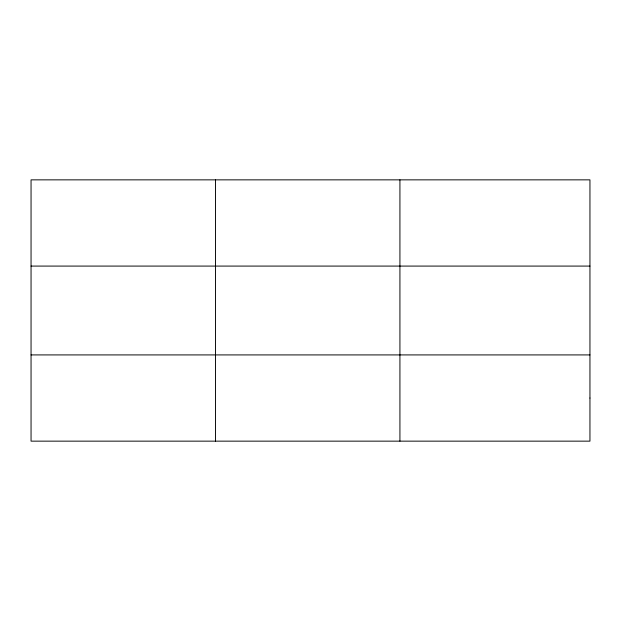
<?xml version="1.0" encoding="UTF-8"?>
<svg xmlns="http://www.w3.org/2000/svg" width="621" height="621" viewBox="0 0 621 621"><rect width="100%" height="100%" fill="white"/><g stroke="black" fill="none" stroke-linecap="round" stroke-linejoin="round"><path stroke-width="0.93" d="M215.487 179.857L215.487 441.143M399.924 179.857L399.924 441.143M31.05 266.083L589.95 266.083M31.05 354.917L589.95 354.917M589.95 398.03L589.95 441.143L31.05 441.143L31.05 179.857L589.95 179.857L589.95 398.03"/></g></svg>
